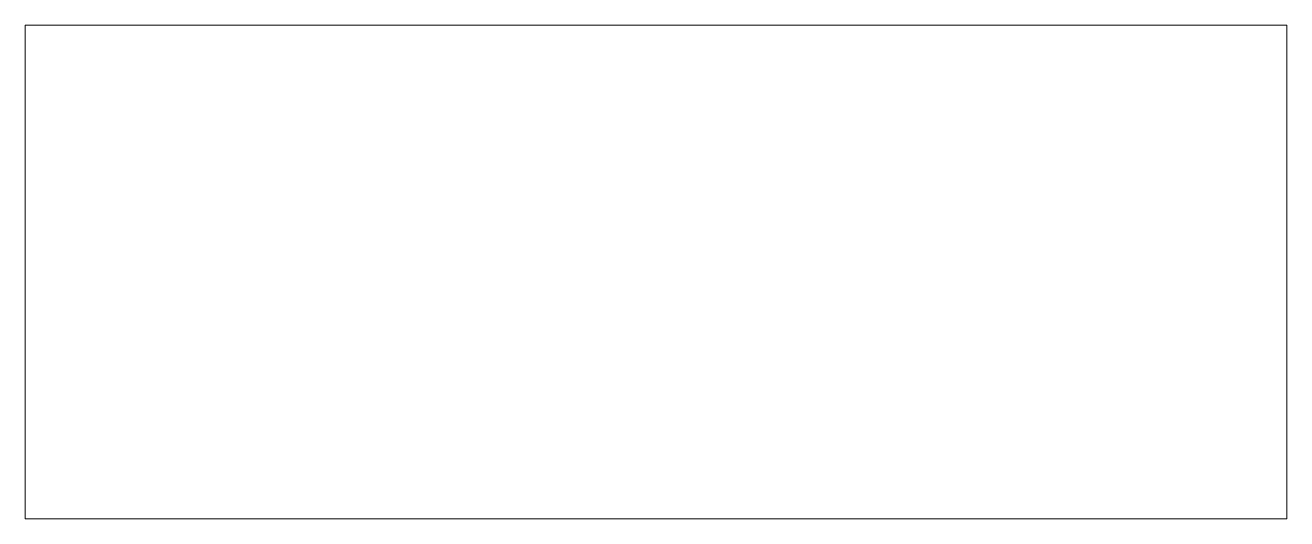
# Model space of a CAD drawing. Header units: millimetres. Extents: x 2629 to 4319, y -221 to 565.
# Drawn here: x 3542.37 to 3548.77, y -220.79 to -218.29 of the extents above; entities that cross this region are included whole.
import ezdxf

# ---------------------------------------------------------------- set-up
doc = ezdxf.new("R2010")
doc.units = ezdxf.units.MM
doc.layers.add('sezionata', color=2, linetype='Continuous', lineweight=18)

msp = doc.modelspace()

# ---------------------------------------------------------------- linework, layer by layer
at = {"layer": 'sezionata'}
for p, q in [((3542.3677, -220.7879, 41.2893), (3542.3677, -218.2879, 41.2893)), ((3548.7677, -220.7879, 41.2893), (3548.7677, -218.2879, 41.2893)), ((3542.3677, -220.7879, 41.2893), (3548.7677, -220.7879, 41.2893)), ((3543.8177, -220.7879, 41.2893), (3547.3177, -220.7879, 41.2893))]:
    msp.add_line(p, q, dxfattribs=at)
at = {"layer": 'sezionata', "elevation": 41.2893}
msp.add_lwpolyline([(3542.3677, -218.2879), (3548.7677, -218.2879)], dxfattribs=at)

doc.saveas('drawing.dxf')
